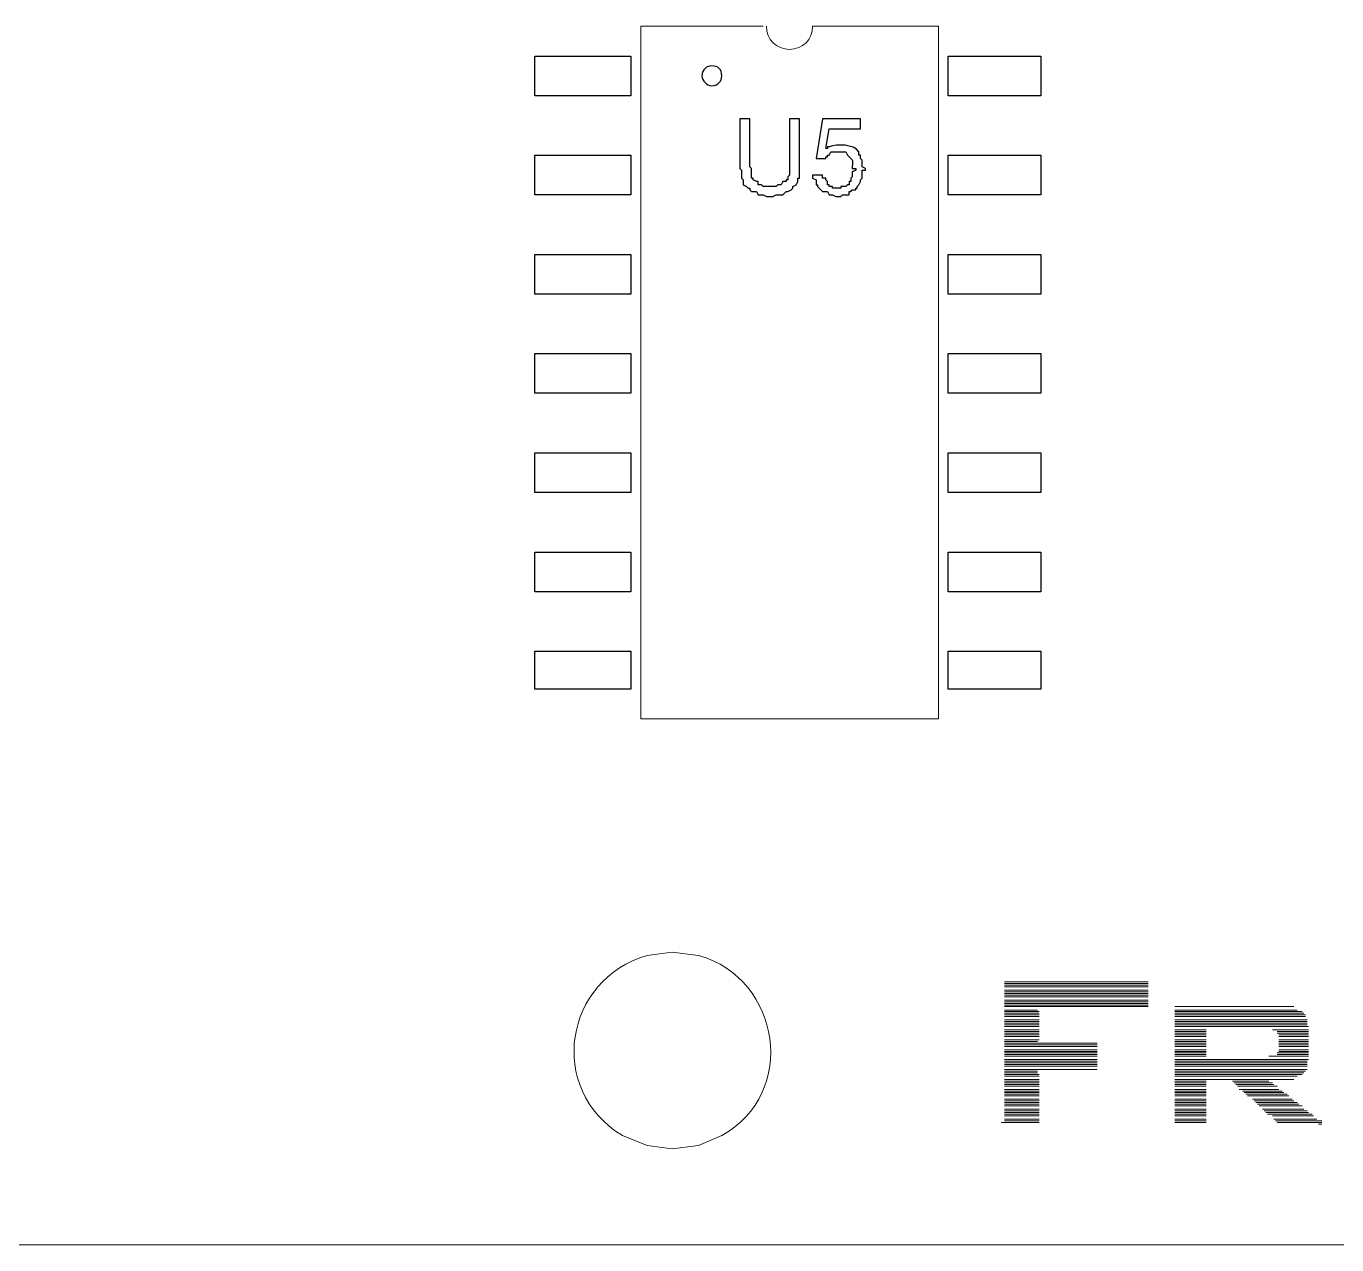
# Model space of a CAD drawing. Header units: millimetres. Extents: x -3 to 153, y 27 to 116.
# Drawn here: x 116.27 to 133.05, y 40.54 to 56.14 of the extents above; entities that cross this region are included whole.
import ezdxf

# ---------------------------------------------------------------- set-up
doc = ezdxf.new("R2010")
doc.units = ezdxf.units.MM
doc.header["$MEASUREMENT"] = 0
doc.layers.add('layer 1', color=7, linetype='Continuous')

msp = doc.modelspace()

# ---------------------------------------------------------------- linework, layer by layer
at = {"layer": 'layer 1', "color": 0, "lineweight": 20}
for points in [[(124.134, 47.268), (124.134, 47.268), (124.134, 56.136), (124.134, 56.136)], [(124.134, 56.136), (124.134, 56.136), (125.7, 56.136), (125.7, 56.136)], [(126.335, 56.136), (126.335, 56.136), (127.944, 56.136), (127.944, 56.136)], [(127.944, 47.268), (127.944, 47.268), (127.944, 56.136), (127.944, 56.136)], [(124.134, 47.268), (124.134, 47.268), (127.944, 47.268), (127.944, 47.268)]]:
    msp.add_open_spline(points, degree=3, dxfattribs=at)
msp.add_open_spline([(126.335, 56.136), (126.335, 55.967), (126.208, 55.84), (126.039, 55.84), (126.039, 55.84), (125.87, 55.84), (125.743, 55.967), (125.743, 56.136)], degree=3, knots=[0, 0, 0, 0, 0.333333, 0.333333, 0.333333, 0.333333, 1, 1, 1, 1], dxfattribs=at)
at = {"layer": 'layer 1', "color": 0}
for points, knots in [([(122.779, 55.755), (122.779, 55.755), (122.779, 55.247), (122.779, 55.247), (122.779, 55.247), (122.779, 55.247), (124.007, 55.247), (124.007, 55.247), (124.007, 55.247), (124.007, 55.247), (124.007, 55.755), (124.007, 55.755), (124.007, 55.755), (124.007, 55.755), (122.779, 55.755), (122.779, 55.755)], [0, 0, 0, 0, 0.2, 0.2, 0.2, 0.2, 0.4, 0.4, 0.4, 0.4, 0.6, 0.6, 0.6, 0.6, 1, 1, 1, 1]), ([(128.071, 55.755), (128.071, 55.755), (128.071, 55.247), (128.071, 55.247), (128.071, 55.247), (128.071, 55.247), (129.256, 55.247), (129.256, 55.247), (129.256, 55.247), (129.256, 55.247), (129.256, 55.755), (129.256, 55.755), (129.256, 55.755), (129.256, 55.755), (128.071, 55.755), (128.071, 55.755)], [0, 0, 0, 0, 0.2, 0.2, 0.2, 0.2, 0.4, 0.4, 0.4, 0.4, 0.6, 0.6, 0.6, 0.6, 1, 1, 1, 1]), ([(126.039, 54.951), (126.039, 54.951), (126.166, 54.951), (126.166, 54.951), (126.166, 54.951), (126.166, 54.951), (126.166, 54.401), (126.166, 54.401), (126.166, 54.401), (126.166, 54.344), (126.166, 54.288), (126.166, 54.231), (126.166, 54.231), (126.166, 54.231), (126.166, 54.189), (126.166, 54.189), (126.166, 54.189), (126.166, 54.189), (126.145, 54.189), (126.145, 54.189), (126.145, 54.189), (126.145, 54.189), (126.145, 54.147), (126.145, 54.147), (126.145, 54.147), (126.145, 54.147), (126.124, 54.104), (126.124, 54.104), (126.124, 54.104), (126.124, 54.104), (126.081, 54.083), (126.081, 54.083), (126.081, 54.083), (126.081, 54.083), (126.081, 54.062), (126.081, 54.062), (126.081, 54.062), (126.081, 54.062), (126.06, 54.041), (126.06, 54.041), (126.06, 54.041), (126.06, 54.041), (126.018, 54.02), (126.018, 54.02), (126.018, 54.02), (126.018, 54.02), (125.997, 54.02), (125.997, 54.02), (125.997, 54.02), (125.997, 54.02), (125.954, 53.977), (125.954, 53.977), (125.954, 53.977), (125.954, 53.977), (125.87, 53.977), (125.87, 53.977), (125.87, 53.977), (125.87, 53.977), (125.827, 53.956), (125.827, 53.956), (125.827, 53.956), (125.827, 53.956), (125.743, 53.956), (125.743, 53.956), (125.743, 53.956), (125.743, 53.956), (125.7, 53.977), (125.7, 53.977), (125.7, 53.977), (125.7, 53.977), (125.637, 53.977), (125.637, 53.977), (125.637, 53.977), (125.637, 53.977), (125.616, 54.02), (125.616, 54.02), (125.616, 54.02), (125.616, 54.02), (125.552, 54.02), (125.552, 54.02), (125.552, 54.02), (125.552, 54.02), (125.531, 54.041), (125.531, 54.041), (125.531, 54.041), (125.531, 54.041), (125.531, 54.062), (125.531, 54.062), (125.531, 54.062), (125.531, 54.062), (125.51, 54.062), (125.51, 54.062), (125.51, 54.062), (125.51, 54.062), (125.489, 54.083), (125.489, 54.083), (125.489, 54.083), (125.489, 54.083), (125.446, 54.104), (125.446, 54.104), (125.446, 54.104), (125.446, 54.104), (125.446, 54.168), (125.446, 54.168), (125.446, 54.168), (125.446, 54.168), (125.425, 54.189), (125.425, 54.189), (125.425, 54.189), (125.425, 54.189), (125.425, 54.295), (125.425, 54.295), (125.425, 54.295), (125.425, 54.295), (125.404, 54.316), (125.404, 54.316), (125.404, 54.316), (125.404, 54.316), (125.404, 54.951), (125.404, 54.951), (125.404, 54.951), (125.404, 54.951), (125.531, 54.951), (125.531, 54.951), (125.531, 54.951), (125.531, 54.951), (125.531, 54.337), (125.531, 54.337), (125.531, 54.337), (125.531, 54.337), (125.552, 54.316), (125.552, 54.316), (125.552, 54.316), (125.552, 54.316), (125.552, 54.189), (125.552, 54.189), (125.552, 54.189), (125.552, 54.189), (125.573, 54.189), (125.573, 54.189), (125.573, 54.189), (125.573, 54.189), (125.573, 54.168), (125.573, 54.168), (125.573, 54.168), (125.573, 54.168), (125.616, 54.147), (125.616, 54.147), (125.616, 54.147), (125.616, 54.147), (125.637, 54.147), (125.637, 54.147), (125.637, 54.147), (125.637, 54.147), (125.637, 54.104), (125.637, 54.104), (125.637, 54.104), (125.637, 54.104), (125.679, 54.104), (125.679, 54.104), (125.679, 54.104), (125.679, 54.104), (125.7, 54.083), (125.7, 54.083), (125.7, 54.083), (125.7, 54.083), (125.87, 54.083), (125.87, 54.083), (125.87, 54.083), (125.87, 54.083), (125.891, 54.104), (125.891, 54.104), (125.891, 54.104), (125.891, 54.104), (125.933, 54.104), (125.933, 54.104), (125.933, 54.104), (125.933, 54.104), (125.954, 54.147), (125.954, 54.147), (125.954, 54.147), (125.954, 54.147), (125.997, 54.147), (125.997, 54.147), (125.997, 54.147), (125.997, 54.147), (125.997, 54.168), (125.997, 54.168), (125.997, 54.168), (125.997, 54.168), (126.018, 54.168), (126.018, 54.168), (126.018, 54.168), (126.018, 54.168), (126.018, 54.21), (126.018, 54.21), (126.018, 54.21), (126.018, 54.21), (126.039, 54.231), (126.039, 54.231), (126.039, 54.231), (126.039, 54.231), (126.039, 54.401), (126.039, 54.401), (126.039, 54.401), (126.039, 54.401), (126.039, 54.951), (126.039, 54.951)], [0, 0, 0, 0, 0.018868, 0.018868, 0.018868, 0.018868, 0.037736, 0.037736, 0.037736, 0.037736, 0.056604, 0.056604, 0.056604, 0.056604, 0.075472, 0.075472, 0.075472, 0.075472, 0.09434, 0.09434, 0.09434, 0.09434, 0.113208, 0.113208, 0.113208, 0.113208, 0.132075, 0.132075, 0.132075, 0.132075, 0.150943, 0.150943, 0.150943, 0.150943, 0.169811, 0.169811, 0.169811, 0.169811, 0.188679, 0.188679, 0.188679, 0.188679, 0.207547, 0.207547, 0.207547, 0.207547, 0.226415, 0.226415, 0.226415, 0.226415, 0.245283, 0.245283, 0.245283, 0.245283, 0.264151, 0.264151, 0.264151, 0.264151, 0.283019, 0.283019, 0.283019, 0.283019, 0.301887, 0.301887, 0.301887, 0.301887, 0.320755, 0.320755, 0.320755, 0.320755, 0.339623, 0.339623, 0.339623, 0.339623, 0.358491, 0.358491, 0.358491, 0.358491, 0.377358, 0.377358, 0.377358, 0.377359, 0.396226, 0.396226, 0.396226, 0.396226, 0.415094, 0.415094, 0.415094, 0.415094, 0.433962, 0.433962, 0.433962, 0.433962, 0.45283, 0.45283, 0.45283, 0.45283, 0.471698, 0.471698, 0.471698, 0.471698, 0.490566, 0.490566, 0.490566, 0.490566, 0.509434, 0.509434, 0.509434, 0.509434, 0.528302, 0.528302, 0.528302, 0.528302, 0.54717, 0.54717, 0.54717, 0.54717, 0.566038, 0.566038, 0.566038, 0.566038, 0.584906, 0.584906, 0.584906, 0.584906, 0.603774, 0.603774, 0.603774, 0.603774, 0.622642, 0.622642, 0.622642, 0.622642, 0.641509, 0.641509, 0.641509, 0.641509, 0.660377, 0.660377, 0.660377, 0.660377, 0.679245, 0.679245, 0.679245, 0.679245, 0.698113, 0.698113, 0.698113, 0.698113, 0.716981, 0.716981, 0.716981, 0.716981, 0.735849, 0.735849, 0.735849, 0.735849, 0.754717, 0.754717, 0.754717, 0.754717, 0.773585, 0.773585, 0.773585, 0.773585, 0.792453, 0.792453, 0.792453, 0.792453, 0.811321, 0.811321, 0.811321, 0.811321, 0.830189, 0.830189, 0.830189, 0.830189, 0.849057, 0.849057, 0.849057, 0.849057, 0.867925, 0.867925, 0.867925, 0.867925, 0.886792, 0.886792, 0.886792, 0.886792, 0.90566, 0.90566, 0.90566, 0.90566, 0.924528, 0.924528, 0.924528, 0.924528, 0.943396, 0.943396, 0.943396, 0.943396, 0.962264, 0.962264, 0.962264, 0.962264, 1, 1, 1, 1]), ([(126.335, 54.231), (126.335, 54.231), (126.462, 54.231), (126.462, 54.231), (126.462, 54.231), (126.462, 54.231), (126.462, 54.189), (126.462, 54.189), (126.462, 54.189), (126.462, 54.189), (126.505, 54.189), (126.505, 54.189), (126.505, 54.189), (126.505, 54.189), (126.505, 54.168), (126.505, 54.168), (126.505, 54.168), (126.505, 54.168), (126.526, 54.147), (126.526, 54.147), (126.526, 54.147), (126.526, 54.147), (126.526, 54.104), (126.526, 54.104), (126.526, 54.104), (126.526, 54.104), (126.547, 54.104), (126.547, 54.104), (126.547, 54.104), (126.547, 54.104), (126.547, 54.083), (126.547, 54.083), (126.547, 54.083), (126.547, 54.083), (126.589, 54.083), (126.589, 54.083), (126.589, 54.083), (126.589, 54.083), (126.589, 54.062), (126.589, 54.062), (126.589, 54.062), (126.589, 54.062), (126.695, 54.062), (126.695, 54.062), (126.695, 54.062), (126.695, 54.062), (126.695, 54.083), (126.695, 54.083), (126.695, 54.083), (126.695, 54.083), (126.759, 54.083), (126.759, 54.083), (126.759, 54.083), (126.759, 54.083), (126.78, 54.104), (126.78, 54.104), (126.78, 54.104), (126.78, 54.104), (126.801, 54.104), (126.801, 54.104), (126.801, 54.104), (126.801, 54.104), (126.801, 54.147), (126.801, 54.147), (126.801, 54.147), (126.801, 54.147), (126.822, 54.147), (126.822, 54.147), (126.822, 54.147), (126.822, 54.147), (126.822, 54.189), (126.822, 54.189), (126.822, 54.189), (126.822, 54.189), (126.843, 54.21), (126.843, 54.21), (126.843, 54.21), (126.843, 54.21), (126.843, 54.274), (126.843, 54.274), (126.843, 54.274), (126.843, 54.274), (126.886, 54.295), (126.886, 54.295), (126.886, 54.295), (126.886, 54.295), (126.886, 54.316), (126.886, 54.316), (126.886, 54.316), (126.886, 54.316), (126.843, 54.316), (126.843, 54.316), (126.843, 54.316), (126.843, 54.316), (126.843, 54.337), (126.843, 54.337), (126.843, 54.337), (126.843, 54.456), (126.857, 54.402), (126.78, 54.485), (126.78, 54.485), (126.78, 54.485), (126.759, 54.528), (126.759, 54.528), (126.759, 54.528), (126.759, 54.528), (126.716, 54.528), (126.716, 54.528), (126.716, 54.528), (126.674, 54.528), (126.632, 54.528), (126.589, 54.528), (126.589, 54.528), (126.589, 54.528), (126.568, 54.528), (126.568, 54.528), (126.568, 54.528), (126.568, 54.528), (126.547, 54.485), (126.547, 54.485), (126.547, 54.485), (126.547, 54.485), (126.526, 54.485), (126.526, 54.485), (126.526, 54.485), (126.526, 54.485), (126.526, 54.464), (126.526, 54.464), (126.526, 54.464), (126.526, 54.464), (126.505, 54.464), (126.505, 54.464), (126.505, 54.464), (126.505, 54.464), (126.505, 54.443), (126.505, 54.443), (126.505, 54.443), (126.505, 54.443), (126.378, 54.443), (126.378, 54.443), (126.378, 54.443), (126.378, 54.443), (126.462, 54.951), (126.462, 54.951), (126.462, 54.951), (126.462, 54.951), (126.949, 54.951), (126.949, 54.951), (126.949, 54.951), (126.949, 54.951), (126.949, 54.824), (126.949, 54.824), (126.949, 54.824), (126.949, 54.824), (126.547, 54.824), (126.547, 54.824), (126.547, 54.824), (126.547, 54.824), (126.505, 54.57), (126.505, 54.57), (126.505, 54.57), (126.505, 54.57), (126.526, 54.57), (126.526, 54.57), (126.526, 54.57), (126.526, 54.57), (126.526, 54.591), (126.526, 54.591), (126.526, 54.591), (126.526, 54.591), (126.547, 54.591), (126.547, 54.591), (126.547, 54.591), (126.655, 54.631), (126.855, 54.629), (126.928, 54.528), (126.928, 54.528), (126.928, 54.528), (126.928, 54.485), (126.928, 54.485), (126.928, 54.485), (126.928, 54.485), (126.949, 54.485), (126.949, 54.485), (126.949, 54.485), (126.949, 54.485), (126.949, 54.443), (126.949, 54.443), (126.949, 54.443), (126.949, 54.443), (126.97, 54.422), (126.97, 54.422), (126.97, 54.422), (126.97, 54.422), (126.97, 54.337), (126.97, 54.337), (126.97, 54.337), (126.97, 54.337), (127.013, 54.316), (127.013, 54.316), (127.013, 54.316), (127.013, 54.316), (127.013, 54.295), (127.013, 54.295), (127.013, 54.295), (127.013, 54.295), (126.97, 54.295), (126.97, 54.295), (126.97, 54.295), (126.97, 54.295), (126.97, 54.189), (126.97, 54.189), (126.97, 54.189), (126.97, 54.189), (126.949, 54.168), (126.949, 54.168), (126.949, 54.168), (126.949, 54.168), (126.949, 54.147), (126.949, 54.147), (126.949, 54.147), (126.949, 54.147), (126.928, 54.104), (126.928, 54.104), (126.928, 54.104), (126.928, 54.104), (126.907, 54.083), (126.907, 54.083), (126.907, 54.083), (126.907, 54.083), (126.907, 54.062), (126.907, 54.062), (126.907, 54.062), (126.907, 54.062), (126.886, 54.062), (126.886, 54.062), (126.886, 54.062), (126.886, 54.062), (126.886, 54.041), (126.886, 54.041), (126.886, 54.041), (126.886, 54.041), (126.843, 54.041), (126.843, 54.041), (126.843, 54.041), (126.843, 54.041), (126.822, 54.02), (126.822, 54.02), (126.822, 54.02), (126.822, 54.02), (126.801, 54.02), (126.801, 54.02), (126.801, 54.02), (126.801, 54.02), (126.801, 53.977), (126.801, 53.977), (126.801, 53.977), (126.801, 53.977), (126.716, 53.977), (126.716, 53.977), (126.716, 53.977), (126.716, 53.977), (126.695, 53.956), (126.695, 53.956), (126.695, 53.956), (126.695, 53.956), (126.632, 53.956), (126.632, 53.956), (126.632, 53.956), (126.632, 53.956), (126.589, 53.977), (126.589, 53.977), (126.589, 53.977), (126.589, 53.977), (126.547, 53.977), (126.547, 53.977), (126.547, 53.977), (126.547, 53.977), (126.526, 54.02), (126.526, 54.02), (126.526, 54.02), (126.526, 54.02), (126.462, 54.02), (126.462, 54.02), (126.462, 54.02), (126.462, 54.02), (126.399, 54.083), (126.399, 54.083), (126.399, 54.083), (126.399, 54.083), (126.399, 54.104), (126.399, 54.104), (126.399, 54.104), (126.399, 54.104), (126.378, 54.104), (126.378, 54.104), (126.378, 54.104), (126.378, 54.104), (126.378, 54.168), (126.378, 54.168), (126.378, 54.168), (126.378, 54.168), (126.335, 54.189), (126.335, 54.189), (126.335, 54.189), (126.335, 54.189), (126.335, 54.231), (126.335, 54.231)], [0, 0, 0, 0, 0.012821, 0.012821, 0.012821, 0.012821, 0.025641, 0.025641, 0.025641, 0.025641, 0.038462, 0.038462, 0.038462, 0.038462, 0.051282, 0.051282, 0.051282, 0.051282, 0.064103, 0.064103, 0.064103, 0.064103, 0.076923, 0.076923, 0.076923, 0.076923, 0.089744, 0.089744, 0.089744, 0.089744, 0.102564, 0.102564, 0.102564, 0.102564, 0.115385, 0.115385, 0.115385, 0.115385, 0.128205, 0.128205, 0.128205, 0.128205, 0.141026, 0.141026, 0.141026, 0.141026, 0.153846, 0.153846, 0.153846, 0.153846, 0.166667, 0.166667, 0.166667, 0.166667, 0.179487, 0.179487, 0.179487, 0.179487, 0.192308, 0.192308, 0.192308, 0.192308, 0.205128, 0.205128, 0.205128, 0.205128, 0.217949, 0.217949, 0.217949, 0.217949, 0.230769, 0.230769, 0.230769, 0.230769, 0.24359, 0.24359, 0.24359, 0.24359, 0.25641, 0.25641, 0.25641, 0.25641, 0.269231, 0.269231, 0.269231, 0.269231, 0.282051, 0.282051, 0.282051, 0.282051, 0.294872, 0.294872, 0.294872, 0.294872, 0.307692, 0.307692, 0.307692, 0.307692, 0.320513, 0.320513, 0.320513, 0.320513, 0.333333, 0.333333, 0.333333, 0.333333, 0.346154, 0.346154, 0.346154, 0.346154, 0.358974, 0.358974, 0.358974, 0.358974, 0.371795, 0.371795, 0.371795, 0.371795, 0.384615, 0.384615, 0.384615, 0.384615, 0.397436, 0.397436, 0.397436, 0.397436, 0.410256, 0.410256, 0.410256, 0.410256, 0.423077, 0.423077, 0.423077, 0.423077, 0.435897, 0.435897, 0.435897, 0.435897, 0.448718, 0.448718, 0.448718, 0.448718, 0.461538, 0.461538, 0.461538, 0.461538, 0.474359, 0.474359, 0.474359, 0.474359, 0.487179, 0.487179, 0.487179, 0.487179, 0.5, 0.5, 0.5, 0.5, 0.512821, 0.512821, 0.512821, 0.512821, 0.525641, 0.525641, 0.525641, 0.525641, 0.538462, 0.538462, 0.538462, 0.538462, 0.551282, 0.551282, 0.551282, 0.551282, 0.564103, 0.564103, 0.564103, 0.564103, 0.576923, 0.576923, 0.576923, 0.576923, 0.589744, 0.589744, 0.589744, 0.589744, 0.602564, 0.602564, 0.602564, 0.602564, 0.615385, 0.615385, 0.615385, 0.615385, 0.628205, 0.628205, 0.628205, 0.628205, 0.641026, 0.641026, 0.641026, 0.641026, 0.653846, 0.653846, 0.653846, 0.653846, 0.666667, 0.666667, 0.666667, 0.666667, 0.679487, 0.679487, 0.679487, 0.679487, 0.692308, 0.692308, 0.692308, 0.692308, 0.705128, 0.705128, 0.705128, 0.705128, 0.717949, 0.717949, 0.717949, 0.717949, 0.730769, 0.730769, 0.730769, 0.730769, 0.74359, 0.74359, 0.74359, 0.74359, 0.75641, 0.75641, 0.75641, 0.75641, 0.769231, 0.769231, 0.769231, 0.769231, 0.782051, 0.782051, 0.782051, 0.782051, 0.794872, 0.794872, 0.794872, 0.794872, 0.807692, 0.807692, 0.807692, 0.807692, 0.820513, 0.820513, 0.820513, 0.820513, 0.833333, 0.833333, 0.833333, 0.833333, 0.846154, 0.846154, 0.846154, 0.846154, 0.858974, 0.858974, 0.858974, 0.858974, 0.871795, 0.871795, 0.871795, 0.871795, 0.884615, 0.884615, 0.884615, 0.884615, 0.897436, 0.897436, 0.897436, 0.897436, 0.910256, 0.910256, 0.910256, 0.910256, 0.923077, 0.923077, 0.923077, 0.923077, 0.935897, 0.935897, 0.935897, 0.935897, 0.948718, 0.948718, 0.948718, 0.948718, 0.961538, 0.961538, 0.961538, 0.961538, 0.974359, 0.974359, 0.974359, 0.974359, 1, 1, 1, 1]), ([(122.779, 54.485), (122.779, 54.485), (122.779, 53.977), (122.779, 53.977), (122.779, 53.977), (122.779, 53.977), (124.007, 53.977), (124.007, 53.977), (124.007, 53.977), (124.007, 53.977), (124.007, 54.485), (124.007, 54.485), (124.007, 54.485), (124.007, 54.485), (122.779, 54.485), (122.779, 54.485)], [0, 0, 0, 0, 0.2, 0.2, 0.2, 0.2, 0.4, 0.4, 0.4, 0.4, 0.6, 0.6, 0.6, 0.6, 1, 1, 1, 1]), ([(128.071, 54.485), (128.071, 54.485), (128.071, 53.977), (128.071, 53.977), (128.071, 53.977), (128.071, 53.977), (129.256, 53.977), (129.256, 53.977), (129.256, 53.977), (129.256, 53.977), (129.256, 54.485), (129.256, 54.485), (129.256, 54.485), (129.256, 54.485), (128.071, 54.485), (128.071, 54.485)], [0, 0, 0, 0, 0.2, 0.2, 0.2, 0.2, 0.4, 0.4, 0.4, 0.4, 0.6, 0.6, 0.6, 0.6, 1, 1, 1, 1]), ([(122.779, 53.215), (122.779, 53.215), (122.779, 52.707), (122.779, 52.707), (122.779, 52.707), (122.779, 52.707), (124.007, 52.707), (124.007, 52.707), (124.007, 52.707), (124.007, 52.707), (124.007, 53.215), (124.007, 53.215), (124.007, 53.215), (124.007, 53.215), (122.779, 53.215), (122.779, 53.215)], [0, 0, 0, 0, 0.2, 0.2, 0.2, 0.2, 0.4, 0.4, 0.4, 0.4, 0.6, 0.6, 0.6, 0.6, 1, 1, 1, 1]), ([(128.071, 53.215), (128.071, 53.215), (128.071, 52.707), (128.071, 52.707), (128.071, 52.707), (128.071, 52.707), (129.256, 52.707), (129.256, 52.707), (129.256, 52.707), (129.256, 52.707), (129.256, 53.215), (129.256, 53.215), (129.256, 53.215), (129.256, 53.215), (128.071, 53.215), (128.071, 53.215)], [0, 0, 0, 0, 0.2, 0.2, 0.2, 0.2, 0.4, 0.4, 0.4, 0.4, 0.6, 0.6, 0.6, 0.6, 1, 1, 1, 1]), ([(122.779, 51.945), (122.779, 51.945), (122.779, 51.437), (122.779, 51.437), (122.779, 51.437), (122.779, 51.437), (124.007, 51.437), (124.007, 51.437), (124.007, 51.437), (124.007, 51.437), (124.007, 51.945), (124.007, 51.945), (124.007, 51.945), (124.007, 51.945), (122.779, 51.945), (122.779, 51.945)], [0, 0, 0, 0, 0.2, 0.2, 0.2, 0.2, 0.4, 0.4, 0.4, 0.4, 0.6, 0.6, 0.6, 0.6, 1, 1, 1, 1]), ([(128.071, 51.945), (128.071, 51.945), (128.071, 51.437), (128.071, 51.437), (128.071, 51.437), (128.071, 51.437), (129.256, 51.437), (129.256, 51.437), (129.256, 51.437), (129.256, 51.437), (129.256, 51.945), (129.256, 51.945), (129.256, 51.945), (129.256, 51.945), (128.071, 51.945), (128.071, 51.945)], [0, 0, 0, 0, 0.2, 0.2, 0.2, 0.2, 0.4, 0.4, 0.4, 0.4, 0.6, 0.6, 0.6, 0.6, 1, 1, 1, 1]), ([(122.779, 50.675), (122.779, 50.675), (122.779, 50.167), (122.779, 50.167), (122.779, 50.167), (122.779, 50.167), (124.007, 50.167), (124.007, 50.167), (124.007, 50.167), (124.007, 50.167), (124.007, 50.675), (124.007, 50.675), (124.007, 50.675), (124.007, 50.675), (122.779, 50.675), (122.779, 50.675)], [0, 0, 0, 0, 0.2, 0.2, 0.2, 0.2, 0.4, 0.4, 0.4, 0.4, 0.6, 0.6, 0.6, 0.6, 1, 1, 1, 1]), ([(128.071, 50.675), (128.071, 50.675), (128.071, 50.167), (128.071, 50.167), (128.071, 50.167), (128.071, 50.167), (129.256, 50.167), (129.256, 50.167), (129.256, 50.167), (129.256, 50.167), (129.256, 50.675), (129.256, 50.675), (129.256, 50.675), (129.256, 50.675), (128.071, 50.675), (128.071, 50.675)], [0, 0, 0, 0, 0.2, 0.2, 0.2, 0.2, 0.4, 0.4, 0.4, 0.4, 0.6, 0.6, 0.6, 0.6, 1, 1, 1, 1]), ([(122.779, 49.405), (122.779, 49.405), (122.779, 48.897), (122.779, 48.897), (122.779, 48.897), (122.779, 48.897), (124.007, 48.897), (124.007, 48.897), (124.007, 48.897), (124.007, 48.897), (124.007, 49.405), (124.007, 49.405), (124.007, 49.405), (124.007, 49.405), (122.779, 49.405), (122.779, 49.405)], [0, 0, 0, 0, 0.2, 0.2, 0.2, 0.2, 0.4, 0.4, 0.4, 0.4, 0.6, 0.6, 0.6, 0.6, 1, 1, 1, 1]), ([(128.071, 49.405), (128.071, 49.405), (128.071, 48.897), (128.071, 48.897), (128.071, 48.897), (128.071, 48.897), (129.256, 48.897), (129.256, 48.897), (129.256, 48.897), (129.256, 48.897), (129.256, 49.405), (129.256, 49.405), (129.256, 49.405), (129.256, 49.405), (128.071, 49.405), (128.071, 49.405)], [0, 0, 0, 0, 0.2, 0.2, 0.2, 0.2, 0.4, 0.4, 0.4, 0.4, 0.6, 0.6, 0.6, 0.6, 1, 1, 1, 1]), ([(122.779, 48.135), (122.779, 48.135), (122.779, 47.649), (122.779, 47.649), (122.779, 47.649), (122.779, 47.649), (124.007, 47.649), (124.007, 47.649), (124.007, 47.649), (124.007, 47.649), (124.007, 48.135), (124.007, 48.135), (124.007, 48.135), (124.007, 48.135), (122.779, 48.135), (122.779, 48.135)], [0, 0, 0, 0, 0.2, 0.2, 0.2, 0.2, 0.4, 0.4, 0.4, 0.4, 0.6, 0.6, 0.6, 0.6, 1, 1, 1, 1]), ([(128.071, 48.135), (128.071, 48.135), (128.071, 47.649), (128.071, 47.649), (128.071, 47.649), (128.071, 47.649), (129.256, 47.649), (129.256, 47.649), (129.256, 47.649), (129.256, 47.649), (129.256, 48.135), (129.256, 48.135), (129.256, 48.135), (129.256, 48.135), (128.071, 48.135), (128.071, 48.135)], [0, 0, 0, 0, 0.2, 0.2, 0.2, 0.2, 0.4, 0.4, 0.4, 0.4, 0.6, 0.6, 0.6, 0.6, 1, 1, 1, 1])]:
    msp.add_open_spline(points, degree=3, knots=knots, dxfattribs=at)
at = {"layer": 'layer 1', "color": 0, "lineweight": 25}
msp.add_open_spline([(124.917, 55.501), (124.917, 55.586), (124.981, 55.628), (125.044, 55.628), (125.044, 55.628), (125.129, 55.628), (125.171, 55.586), (125.171, 55.501), (125.171, 55.501), (125.171, 55.438), (125.129, 55.374), (125.044, 55.374), (125.044, 55.374), (124.981, 55.374), (124.917, 55.438), (124.917, 55.501)], degree=3, knots=[0, 0, 0, 0, 0.2, 0.2, 0.2, 0.2, 0.4, 0.4, 0.4, 0.4, 0.6, 0.6, 0.6, 0.6, 1, 1, 1, 1], dxfattribs=at)
at = {"layer": 'layer 1', "color": 0, "lineweight": 9}
msp.add_open_spline([(124.536, 41.764), (124.536, 41.764), (124.874, 41.807), (124.874, 41.807), (124.874, 41.807), (124.874, 41.807), (125.171, 41.934), (125.171, 41.934), (125.171, 41.934), (126.148, 42.478), (125.932, 43.939), (124.874, 44.241), (124.874, 44.241), (124.874, 44.241), (124.536, 44.283), (124.536, 44.283), (124.536, 44.283), (124.536, 44.283), (124.218, 44.241), (124.218, 44.241), (124.218, 44.241), (123.16, 43.941), (122.918, 42.531), (123.901, 41.934), (123.901, 41.934), (123.901, 41.934), (124.218, 41.807), (124.218, 41.807), (124.218, 41.807), (124.218, 41.807), (124.536, 41.764), (124.536, 41.764)], degree=3, knots=[0, 0, 0, 0, 0.111111, 0.111111, 0.111111, 0.111111, 0.222222, 0.222222, 0.222222, 0.222222, 0.333333, 0.333333, 0.333333, 0.333333, 0.444444, 0.444444, 0.444444, 0.444444, 0.555556, 0.555556, 0.555556, 0.555556, 0.666667, 0.666667, 0.666667, 0.666667, 0.777778, 0.777778, 0.777778, 0.777778, 1, 1, 1, 1], dxfattribs=at)
msp.add_open_spline([(124.536, 41.764), (124.536, 41.764), (124.874, 41.807), (124.874, 41.807), (124.874, 41.807), (124.874, 41.807), (125.171, 41.934), (125.171, 41.934), (125.171, 41.934), (126.148, 42.478), (125.932, 43.939), (124.874, 44.241), (124.874, 44.241), (124.874, 44.241), (124.536, 44.283), (124.536, 44.283), (124.536, 44.283), (124.536, 44.283), (124.218, 44.241), (124.218, 44.241), (124.218, 44.241), (123.16, 43.941), (122.918, 42.531), (123.901, 41.934), (123.901, 41.934), (123.901, 41.934), (124.218, 41.807), (124.218, 41.807), (124.218, 41.807), (124.218, 41.807), (124.536, 41.764), (124.536, 41.764)], degree=3, knots=[0, 0, 0, 0, 0.111111, 0.111111, 0.111111, 0.111111, 0.222222, 0.222222, 0.222222, 0.222222, 0.333333, 0.333333, 0.333333, 0.333333, 0.444444, 0.444444, 0.444444, 0.444444, 0.555556, 0.555556, 0.555556, 0.555556, 0.666667, 0.666667, 0.666667, 0.666667, 0.777778, 0.777778, 0.777778, 0.777778, 1, 1, 1, 1], dxfattribs=at)
msp.add_open_spline([(124.536, 41.764), (124.536, 41.764), (124.874, 41.807), (124.874, 41.807), (124.874, 41.807), (124.874, 41.807), (125.171, 41.934), (125.171, 41.934), (125.171, 41.934), (126.148, 42.478), (125.932, 43.939), (124.874, 44.241), (124.874, 44.241), (124.874, 44.241), (124.536, 44.283), (124.536, 44.283), (124.536, 44.283), (124.536, 44.283), (124.218, 44.241), (124.218, 44.241), (124.218, 44.241), (123.16, 43.941), (122.918, 42.531), (123.901, 41.934), (123.901, 41.934), (123.901, 41.934), (124.218, 41.807), (124.218, 41.807), (124.218, 41.807), (124.218, 41.807), (124.536, 41.764), (124.536, 41.764)], degree=3, knots=[0, 0, 0, 0, 0.111111, 0.111111, 0.111111, 0.111111, 0.222222, 0.222222, 0.222222, 0.222222, 0.333333, 0.333333, 0.333333, 0.333333, 0.444444, 0.444444, 0.444444, 0.444444, 0.555556, 0.555556, 0.555556, 0.555556, 0.666667, 0.666667, 0.666667, 0.666667, 0.777778, 0.777778, 0.777778, 0.777778, 1, 1, 1, 1], dxfattribs=at)
msp.add_open_spline([(124.536, 41.764), (124.536, 41.764), (124.874, 41.807), (124.874, 41.807), (124.874, 41.807), (124.874, 41.807), (125.171, 41.934), (125.171, 41.934), (125.171, 41.934), (126.148, 42.478), (125.932, 43.939), (124.874, 44.241), (124.874, 44.241), (124.874, 44.241), (124.536, 44.283), (124.536, 44.283), (124.536, 44.283), (124.536, 44.283), (124.218, 44.241), (124.218, 44.241), (124.218, 44.241), (123.16, 43.941), (122.918, 42.531), (123.901, 41.934), (123.901, 41.934), (123.901, 41.934), (124.218, 41.807), (124.218, 41.807), (124.218, 41.807), (124.218, 41.807), (124.536, 41.764), (124.536, 41.764)], degree=3, knots=[0, 0, 0, 0, 0.111111, 0.111111, 0.111111, 0.111111, 0.222222, 0.222222, 0.222222, 0.222222, 0.333333, 0.333333, 0.333333, 0.333333, 0.444444, 0.444444, 0.444444, 0.444444, 0.555556, 0.555556, 0.555556, 0.555556, 0.666667, 0.666667, 0.666667, 0.666667, 0.777778, 0.777778, 0.777778, 0.777778, 1, 1, 1, 1], dxfattribs=at)
msp.add_open_spline([(124.536, 41.764), (124.536, 41.764), (124.874, 41.807), (124.874, 41.807), (124.874, 41.807), (124.874, 41.807), (125.171, 41.934), (125.171, 41.934), (125.171, 41.934), (126.148, 42.478), (125.932, 43.939), (124.874, 44.241), (124.874, 44.241), (124.874, 44.241), (124.536, 44.283), (124.536, 44.283), (124.536, 44.283), (124.536, 44.283), (124.218, 44.241), (124.218, 44.241), (124.218, 44.241), (123.16, 43.941), (122.918, 42.531), (123.901, 41.934), (123.901, 41.934), (123.901, 41.934), (124.218, 41.807), (124.218, 41.807), (124.218, 41.807), (124.218, 41.807), (124.536, 41.764), (124.536, 41.764)], degree=3, knots=[0, 0, 0, 0, 0.111111, 0.111111, 0.111111, 0.111111, 0.222222, 0.222222, 0.222222, 0.222222, 0.333333, 0.333333, 0.333333, 0.333333, 0.444444, 0.444444, 0.444444, 0.444444, 0.555556, 0.555556, 0.555556, 0.555556, 0.666667, 0.666667, 0.666667, 0.666667, 0.777778, 0.777778, 0.777778, 0.777778, 1, 1, 1, 1], dxfattribs=at)
msp.add_open_spline([(124.536, 41.764), (124.536, 41.764), (124.874, 41.807), (124.874, 41.807), (124.874, 41.807), (124.874, 41.807), (125.171, 41.934), (125.171, 41.934), (125.171, 41.934), (126.148, 42.478), (125.932, 43.939), (124.874, 44.241), (124.874, 44.241), (124.874, 44.241), (124.536, 44.283), (124.536, 44.283), (124.536, 44.283), (124.536, 44.283), (124.218, 44.241), (124.218, 44.241), (124.218, 44.241), (123.16, 43.941), (122.918, 42.531), (123.901, 41.934), (123.901, 41.934), (123.901, 41.934), (124.218, 41.807), (124.218, 41.807), (124.218, 41.807), (124.218, 41.807), (124.536, 41.764), (124.536, 41.764)], degree=3, knots=[0, 0, 0, 0, 0.111111, 0.111111, 0.111111, 0.111111, 0.222222, 0.222222, 0.222222, 0.222222, 0.333333, 0.333333, 0.333333, 0.333333, 0.444444, 0.444444, 0.444444, 0.444444, 0.555556, 0.555556, 0.555556, 0.555556, 0.666667, 0.666667, 0.666667, 0.666667, 0.777778, 0.777778, 0.777778, 0.777778, 1, 1, 1, 1], dxfattribs=at)
msp.add_open_spline([(124.536, 41.764), (124.536, 41.764), (124.874, 41.807), (124.874, 41.807), (124.874, 41.807), (124.874, 41.807), (125.171, 41.934), (125.171, 41.934), (125.171, 41.934), (126.148, 42.478), (125.932, 43.939), (124.874, 44.241), (124.874, 44.241), (124.874, 44.241), (124.536, 44.283), (124.536, 44.283), (124.536, 44.283), (124.536, 44.283), (124.218, 44.241), (124.218, 44.241), (124.218, 44.241), (123.16, 43.941), (122.918, 42.531), (123.901, 41.934), (123.901, 41.934), (123.901, 41.934), (124.218, 41.807), (124.218, 41.807), (124.218, 41.807), (124.218, 41.807), (124.536, 41.764), (124.536, 41.764)], degree=3, knots=[0, 0, 0, 0, 0.111111, 0.111111, 0.111111, 0.111111, 0.222222, 0.222222, 0.222222, 0.222222, 0.333333, 0.333333, 0.333333, 0.333333, 0.444444, 0.444444, 0.444444, 0.444444, 0.555556, 0.555556, 0.555556, 0.555556, 0.666667, 0.666667, 0.666667, 0.666667, 0.777778, 0.777778, 0.777778, 0.777778, 1, 1, 1, 1], dxfattribs=at)
msp.add_open_spline([(124.536, 41.764), (124.536, 41.764), (124.874, 41.807), (124.874, 41.807), (124.874, 41.807), (124.874, 41.807), (125.171, 41.934), (125.171, 41.934), (125.171, 41.934), (126.148, 42.478), (125.932, 43.939), (124.874, 44.241), (124.874, 44.241), (124.874, 44.241), (124.536, 44.283), (124.536, 44.283), (124.536, 44.283), (124.536, 44.283), (124.218, 44.241), (124.218, 44.241), (124.218, 44.241), (123.16, 43.941), (122.918, 42.531), (123.901, 41.934), (123.901, 41.934), (123.901, 41.934), (124.218, 41.807), (124.218, 41.807), (124.218, 41.807), (124.218, 41.807), (124.536, 41.764), (124.536, 41.764)], degree=3, knots=[0, 0, 0, 0, 0.111111, 0.111111, 0.111111, 0.111111, 0.222222, 0.222222, 0.222222, 0.222222, 0.333333, 0.333333, 0.333333, 0.333333, 0.444444, 0.444444, 0.444444, 0.444444, 0.555556, 0.555556, 0.555556, 0.555556, 0.666667, 0.666667, 0.666667, 0.666667, 0.777778, 0.777778, 0.777778, 0.777778, 1, 1, 1, 1], dxfattribs=at)
msp.add_open_spline([(124.536, 41.764), (124.536, 41.764), (124.874, 41.807), (124.874, 41.807), (124.874, 41.807), (124.874, 41.807), (125.171, 41.934), (125.171, 41.934), (125.171, 41.934), (126.148, 42.478), (125.932, 43.939), (124.874, 44.241), (124.874, 44.241), (124.874, 44.241), (124.536, 44.283), (124.536, 44.283), (124.536, 44.283), (124.536, 44.283), (124.218, 44.241), (124.218, 44.241), (124.218, 44.241), (123.16, 43.941), (122.918, 42.531), (123.901, 41.934), (123.901, 41.934), (123.901, 41.934), (124.218, 41.807), (124.218, 41.807), (124.218, 41.807), (124.218, 41.807), (124.536, 41.764), (124.536, 41.764)], degree=3, knots=[0, 0, 0, 0, 0.111111, 0.111111, 0.111111, 0.111111, 0.222222, 0.222222, 0.222222, 0.222222, 0.333333, 0.333333, 0.333333, 0.333333, 0.444444, 0.444444, 0.444444, 0.444444, 0.555556, 0.555556, 0.555556, 0.555556, 0.666667, 0.666667, 0.666667, 0.666667, 0.777778, 0.777778, 0.777778, 0.777778, 1, 1, 1, 1], dxfattribs=at)
msp.add_open_spline([(124.536, 41.764), (124.536, 41.764), (124.874, 41.807), (124.874, 41.807), (124.874, 41.807), (124.874, 41.807), (125.171, 41.934), (125.171, 41.934), (125.171, 41.934), (126.148, 42.478), (125.932, 43.939), (124.874, 44.241), (124.874, 44.241), (124.874, 44.241), (124.536, 44.283), (124.536, 44.283), (124.536, 44.283), (124.536, 44.283), (124.218, 44.241), (124.218, 44.241), (124.218, 44.241), (123.16, 43.941), (122.918, 42.531), (123.901, 41.934), (123.901, 41.934), (123.901, 41.934), (124.218, 41.807), (124.218, 41.807), (124.218, 41.807), (124.218, 41.807), (124.536, 41.764), (124.536, 41.764)], degree=3, knots=[0, 0, 0, 0, 0.111111, 0.111111, 0.111111, 0.111111, 0.222222, 0.222222, 0.222222, 0.222222, 0.333333, 0.333333, 0.333333, 0.333333, 0.444444, 0.444444, 0.444444, 0.444444, 0.555556, 0.555556, 0.555556, 0.555556, 0.666667, 0.666667, 0.666667, 0.666667, 0.777778, 0.777778, 0.777778, 0.777778, 1, 1, 1, 1], dxfattribs=at)
msp.add_open_spline([(124.536, 41.764), (124.536, 41.764), (124.874, 41.807), (124.874, 41.807), (124.874, 41.807), (124.874, 41.807), (125.171, 41.934), (125.171, 41.934), (125.171, 41.934), (126.148, 42.478), (125.932, 43.939), (124.874, 44.241), (124.874, 44.241), (124.874, 44.241), (124.536, 44.283), (124.536, 44.283), (124.536, 44.283), (124.536, 44.283), (124.218, 44.241), (124.218, 44.241), (124.218, 44.241), (123.16, 43.941), (122.918, 42.531), (123.901, 41.934), (123.901, 41.934), (123.901, 41.934), (124.218, 41.807), (124.218, 41.807), (124.218, 41.807), (124.218, 41.807), (124.536, 41.764), (124.536, 41.764)], degree=3, knots=[0, 0, 0, 0, 0.111111, 0.111111, 0.111111, 0.111111, 0.222222, 0.222222, 0.222222, 0.222222, 0.333333, 0.333333, 0.333333, 0.333333, 0.444444, 0.444444, 0.444444, 0.444444, 0.555556, 0.555556, 0.555556, 0.555556, 0.666667, 0.666667, 0.666667, 0.666667, 0.777778, 0.777778, 0.777778, 0.777778, 1, 1, 1, 1], dxfattribs=at)
msp.add_open_spline([(124.536, 41.764), (124.536, 41.764), (124.874, 41.807), (124.874, 41.807), (124.874, 41.807), (124.874, 41.807), (125.171, 41.934), (125.171, 41.934), (125.171, 41.934), (126.148, 42.478), (125.932, 43.939), (124.874, 44.241), (124.874, 44.241), (124.874, 44.241), (124.536, 44.283), (124.536, 44.283), (124.536, 44.283), (124.536, 44.283), (124.218, 44.241), (124.218, 44.241), (124.218, 44.241), (123.16, 43.941), (122.918, 42.531), (123.901, 41.934), (123.901, 41.934), (123.901, 41.934), (124.218, 41.807), (124.218, 41.807), (124.218, 41.807), (124.218, 41.807), (124.536, 41.764), (124.536, 41.764)], degree=3, knots=[0, 0, 0, 0, 0.111111, 0.111111, 0.111111, 0.111111, 0.222222, 0.222222, 0.222222, 0.222222, 0.333333, 0.333333, 0.333333, 0.333333, 0.444444, 0.444444, 0.444444, 0.444444, 0.555556, 0.555556, 0.555556, 0.555556, 0.666667, 0.666667, 0.666667, 0.666667, 0.777778, 0.777778, 0.777778, 0.777778, 1, 1, 1, 1], dxfattribs=at)
msp.add_open_spline([(124.536, 41.764), (124.536, 41.764), (124.874, 41.807), (124.874, 41.807), (124.874, 41.807), (124.874, 41.807), (125.171, 41.934), (125.171, 41.934), (125.171, 41.934), (126.148, 42.478), (125.932, 43.939), (124.874, 44.241), (124.874, 44.241), (124.874, 44.241), (124.536, 44.283), (124.536, 44.283), (124.536, 44.283), (124.536, 44.283), (124.218, 44.241), (124.218, 44.241), (124.218, 44.241), (123.16, 43.941), (122.918, 42.531), (123.901, 41.934), (123.901, 41.934), (123.901, 41.934), (124.218, 41.807), (124.218, 41.807), (124.218, 41.807), (124.218, 41.807), (124.536, 41.764), (124.536, 41.764)], degree=3, knots=[0, 0, 0, 0, 0.111111, 0.111111, 0.111111, 0.111111, 0.222222, 0.222222, 0.222222, 0.222222, 0.333333, 0.333333, 0.333333, 0.333333, 0.444444, 0.444444, 0.444444, 0.444444, 0.555556, 0.555556, 0.555556, 0.555556, 0.666667, 0.666667, 0.666667, 0.666667, 0.777778, 0.777778, 0.777778, 0.777778, 1, 1, 1, 1], dxfattribs=at)
for points in [[(128.791, 43.902), (128.791, 43.902), (130.632, 43.902), (130.632, 43.902)], [(128.791, 43.881), (128.791, 43.881), (130.632, 43.881), (130.632, 43.881)], [(128.791, 43.86), (128.791, 43.86), (130.632, 43.86), (130.632, 43.86)], [(128.791, 43.839), (128.791, 43.839), (130.632, 43.839), (130.632, 43.839)], [(128.791, 43.796), (128.791, 43.796), (130.632, 43.796), (130.632, 43.796)], [(128.791, 43.775), (128.791, 43.775), (130.632, 43.775), (130.632, 43.775)], [(128.791, 43.754), (128.791, 43.754), (130.632, 43.754), (130.632, 43.754)], [(128.791, 43.733), (128.791, 43.733), (130.632, 43.733), (130.632, 43.733)], [(128.791, 43.712), (128.791, 43.712), (130.632, 43.712), (130.632, 43.712)], [(128.791, 43.669), (128.791, 43.669), (130.632, 43.669), (130.632, 43.669)], [(128.791, 43.648), (128.791, 43.648), (130.632, 43.648), (130.632, 43.648)], [(128.791, 43.627), (128.791, 43.627), (130.632, 43.627), (130.632, 43.627)], [(128.791, 43.606), (128.791, 43.606), (130.632, 43.606), (130.632, 43.606)], [(128.791, 43.585), (128.791, 43.585), (130.632, 43.585), (130.632, 43.585)], [(128.791, 43.542), (128.791, 43.542), (129.214, 43.542), (129.214, 43.542)], [(128.791, 43.521), (128.791, 43.521), (129.235, 43.521), (129.235, 43.521)], [(128.791, 43.5), (128.791, 43.5), (129.235, 43.5), (129.235, 43.5)], [(128.791, 43.479), (128.791, 43.479), (129.235, 43.479), (129.235, 43.479)], [(128.791, 43.458), (128.791, 43.458), (129.235, 43.458), (129.235, 43.458)], [(130.971, 43.585), (130.971, 43.585), (132.495, 43.585), (132.495, 43.585)], [(130.971, 43.542), (130.971, 43.542), (132.537, 43.542), (132.537, 43.542)], [(130.971, 43.521), (130.971, 43.521), (132.601, 43.521), (132.601, 43.521)], [(130.971, 43.5), (130.971, 43.5), (132.622, 43.5), (132.622, 43.5)], [(130.971, 43.479), (130.971, 43.479), (132.643, 43.479), (132.643, 43.479)], [(130.971, 43.458), (130.971, 43.458), (132.643, 43.458), (132.643, 43.458)], [(128.791, 43.415), (128.791, 43.415), (129.235, 43.415), (129.235, 43.415)], [(128.791, 43.394), (128.791, 43.394), (129.235, 43.394), (129.235, 43.394)], [(128.791, 43.373), (128.791, 43.373), (129.235, 43.373), (129.235, 43.373)], [(128.791, 43.352), (128.791, 43.352), (129.235, 43.352), (129.235, 43.352)], [(128.791, 43.331), (128.791, 43.331), (129.235, 43.331), (129.235, 43.331)], [(128.791, 43.288), (128.791, 43.288), (129.235, 43.288), (129.235, 43.288)], [(130.971, 43.415), (130.971, 43.415), (132.664, 43.415), (132.664, 43.415)], [(130.971, 43.394), (130.971, 43.394), (132.664, 43.394), (132.664, 43.394)], [(130.971, 43.373), (130.971, 43.373), (132.664, 43.373), (132.664, 43.373)], [(130.971, 43.352), (130.971, 43.352), (132.664, 43.352), (132.664, 43.352)], [(130.971, 43.331), (130.971, 43.331), (132.685, 43.331), (132.685, 43.331)], [(130.971, 43.288), (130.971, 43.288), (131.373, 43.288), (131.373, 43.288)], [(132.22, 43.288), (132.22, 43.288), (132.685, 43.288), (132.685, 43.288)], [(128.791, 43.267), (128.791, 43.267), (129.235, 43.267), (129.235, 43.267)], [(128.791, 43.246), (128.791, 43.246), (129.235, 43.246), (129.235, 43.246)], [(128.791, 43.225), (128.791, 43.225), (129.235, 43.225), (129.235, 43.225)], [(128.791, 43.204), (128.791, 43.204), (129.235, 43.204), (129.235, 43.204)], [(128.791, 43.161), (128.791, 43.161), (129.235, 43.161), (129.235, 43.161)], [(128.791, 43.14), (128.791, 43.14), (129.214, 43.14), (129.214, 43.14)], [(130.971, 43.267), (130.971, 43.267), (131.373, 43.267), (131.373, 43.267)], [(130.971, 43.246), (130.971, 43.246), (131.373, 43.246), (131.373, 43.246)], [(130.971, 43.225), (130.971, 43.225), (131.373, 43.225), (131.373, 43.225)], [(130.971, 43.204), (130.971, 43.204), (131.373, 43.204), (131.373, 43.204)], [(130.971, 43.161), (130.971, 43.161), (131.373, 43.161), (131.373, 43.161)], [(130.971, 43.14), (130.971, 43.14), (131.373, 43.14), (131.373, 43.14)], [(132.283, 43.267), (132.283, 43.267), (132.685, 43.267), (132.685, 43.267)], [(132.283, 43.246), (132.283, 43.246), (132.685, 43.246), (132.685, 43.246)], [(132.304, 43.225), (132.304, 43.225), (132.685, 43.225), (132.685, 43.225)], [(132.304, 43.204), (132.304, 43.204), (132.685, 43.204), (132.685, 43.204)], [(132.304, 43.161), (132.304, 43.161), (132.685, 43.161), (132.685, 43.161)], [(132.304, 43.14), (132.304, 43.14), (132.685, 43.14), (132.685, 43.14)], [(128.791, 43.119), (128.791, 43.119), (129.976, 43.119), (129.976, 43.119)], [(128.791, 43.098), (128.791, 43.098), (129.976, 43.098), (129.976, 43.098)], [(128.791, 43.077), (128.791, 43.077), (129.976, 43.077), (129.976, 43.077)], [(128.791, 43.034), (128.791, 43.034), (129.976, 43.034), (129.976, 43.034)], [(128.791, 43.013), (128.791, 43.013), (129.976, 43.013), (129.976, 43.013)], [(128.791, 42.992), (128.791, 42.992), (129.976, 42.992), (129.976, 42.992)], [(128.791, 42.971), (128.791, 42.971), (129.976, 42.971), (129.976, 42.971)], [(130.971, 43.119), (130.971, 43.119), (131.373, 43.119), (131.373, 43.119)], [(130.971, 43.098), (130.971, 43.098), (131.373, 43.098), (131.373, 43.098)], [(130.971, 43.077), (130.971, 43.077), (131.373, 43.077), (131.373, 43.077)], [(130.971, 43.034), (130.971, 43.034), (131.373, 43.034), (131.373, 43.034)], [(130.971, 43.013), (130.971, 43.013), (131.373, 43.013), (131.373, 43.013)], [(130.971, 42.992), (130.971, 42.992), (131.373, 42.992), (131.373, 42.992)], [(130.971, 42.971), (130.971, 42.971), (131.373, 42.971), (131.373, 42.971)], [(132.283, 42.992), (132.283, 42.992), (132.685, 42.992), (132.685, 42.992)], [(132.283, 42.971), (132.283, 42.971), (132.685, 42.971), (132.685, 42.971)], [(132.304, 43.119), (132.304, 43.119), (132.685, 43.119), (132.685, 43.119)], [(132.304, 43.098), (132.304, 43.098), (132.685, 43.098), (132.685, 43.098)], [(132.304, 43.077), (132.304, 43.077), (132.685, 43.077), (132.685, 43.077)], [(132.304, 43.034), (132.304, 43.034), (132.685, 43.034), (132.685, 43.034)], [(132.304, 43.013), (132.304, 43.013), (132.685, 43.013), (132.685, 43.013)], [(128.791, 42.95), (128.791, 42.95), (129.976, 42.95), (129.976, 42.95)], [(128.791, 42.907), (128.791, 42.907), (129.976, 42.907), (129.976, 42.907)], [(128.791, 42.886), (128.791, 42.886), (129.976, 42.886), (129.976, 42.886)], [(128.791, 42.865), (128.791, 42.865), (129.976, 42.865), (129.976, 42.865)], [(128.791, 42.844), (128.791, 42.844), (129.976, 42.844), (129.976, 42.844)], [(128.791, 42.823), (128.791, 42.823), (129.976, 42.823), (129.976, 42.823)], [(130.971, 42.95), (130.971, 42.95), (131.373, 42.95), (131.373, 42.95)], [(130.971, 42.907), (130.971, 42.907), (132.685, 42.907), (132.685, 42.907)], [(130.971, 42.886), (130.971, 42.886), (132.664, 42.886), (132.664, 42.886)], [(130.971, 42.865), (130.971, 42.865), (132.664, 42.865), (132.664, 42.865)], [(130.971, 42.844), (130.971, 42.844), (132.664, 42.844), (132.664, 42.844)], [(130.971, 42.823), (130.971, 42.823), (132.664, 42.823), (132.664, 42.823)], [(132.177, 42.95), (132.177, 42.95), (132.685, 42.95), (132.685, 42.95)], [(128.791, 42.78), (128.791, 42.78), (129.976, 42.78), (129.976, 42.78)], [(128.791, 42.759), (128.791, 42.759), (129.214, 42.759), (129.214, 42.759)], [(128.791, 42.738), (128.791, 42.738), (129.214, 42.738), (129.214, 42.738)], [(128.791, 42.717), (128.791, 42.717), (129.235, 42.717), (129.235, 42.717)], [(128.791, 42.696), (128.791, 42.696), (129.235, 42.696), (129.235, 42.696)], [(128.791, 42.653), (128.791, 42.653), (129.235, 42.653), (129.235, 42.653)], [(128.791, 42.632), (128.791, 42.632), (129.235, 42.632), (129.235, 42.632)], [(130.971, 42.78), (130.971, 42.78), (132.664, 42.78), (132.664, 42.78)], [(130.971, 42.759), (130.971, 42.759), (132.643, 42.759), (132.643, 42.759)], [(130.971, 42.738), (130.971, 42.738), (132.622, 42.738), (132.622, 42.738)], [(130.971, 42.717), (130.971, 42.717), (132.601, 42.717), (132.601, 42.717)], [(130.971, 42.696), (130.971, 42.696), (132.537, 42.696), (132.537, 42.696)], [(130.971, 42.653), (130.971, 42.653), (132.495, 42.653), (132.495, 42.653)], [(130.971, 42.632), (130.971, 42.632), (131.373, 42.632), (131.373, 42.632)], [(131.712, 42.632), (131.712, 42.632), (132.177, 42.632), (132.177, 42.632)], [(128.791, 42.611), (128.791, 42.611), (129.235, 42.611), (129.235, 42.611)], [(128.791, 42.59), (128.791, 42.59), (129.235, 42.59), (129.235, 42.59)], [(128.791, 42.569), (128.791, 42.569), (129.235, 42.569), (129.235, 42.569)], [(128.791, 42.526), (128.791, 42.526), (129.235, 42.526), (129.235, 42.526)], [(128.791, 42.505), (128.791, 42.505), (129.235, 42.505), (129.235, 42.505)], [(128.791, 42.484), (128.791, 42.484), (129.235, 42.484), (129.235, 42.484)], [(128.791, 42.463), (128.791, 42.463), (129.235, 42.463), (129.235, 42.463)], [(130.971, 42.611), (130.971, 42.611), (131.373, 42.611), (131.373, 42.611)], [(130.971, 42.59), (130.971, 42.59), (131.373, 42.59), (131.373, 42.59)], [(130.971, 42.569), (130.971, 42.569), (131.373, 42.569), (131.373, 42.569)], [(130.971, 42.526), (130.971, 42.526), (131.373, 42.526), (131.373, 42.526)], [(130.971, 42.505), (130.971, 42.505), (131.373, 42.505), (131.373, 42.505)], [(130.971, 42.484), (130.971, 42.484), (131.373, 42.484), (131.373, 42.484)], [(130.971, 42.463), (130.971, 42.463), (131.373, 42.463), (131.373, 42.463)], [(131.733, 42.611), (131.733, 42.611), (132.22, 42.611), (132.22, 42.611)], [(131.754, 42.59), (131.754, 42.59), (132.241, 42.59), (132.241, 42.59)], [(131.775, 42.569), (131.775, 42.569), (132.283, 42.569), (132.283, 42.569)], [(131.796, 42.526), (131.796, 42.526), (132.304, 42.526), (132.304, 42.526)], [(131.839, 42.505), (131.839, 42.505), (132.347, 42.505), (132.347, 42.505)], [(131.86, 42.484), (131.86, 42.484), (132.368, 42.484), (132.368, 42.484)], [(131.881, 42.463), (131.881, 42.463), (132.41, 42.463), (132.41, 42.463)], [(128.791, 42.442), (128.791, 42.442), (129.235, 42.442), (129.235, 42.442)], [(128.791, 42.399), (128.791, 42.399), (129.235, 42.399), (129.235, 42.399)], [(128.791, 42.378), (128.791, 42.378), (129.235, 42.378), (129.235, 42.378)], [(128.791, 42.357), (128.791, 42.357), (129.235, 42.357), (129.235, 42.357)], [(128.791, 42.336), (128.791, 42.336), (129.235, 42.336), (129.235, 42.336)], [(128.791, 42.315), (128.791, 42.315), (129.235, 42.315), (129.235, 42.315)], [(130.971, 42.442), (130.971, 42.442), (131.373, 42.442), (131.373, 42.442)], [(130.971, 42.399), (130.971, 42.399), (131.373, 42.399), (131.373, 42.399)], [(130.971, 42.378), (130.971, 42.378), (131.373, 42.378), (131.373, 42.378)], [(130.971, 42.357), (130.971, 42.357), (131.373, 42.357), (131.373, 42.357)], [(130.971, 42.336), (130.971, 42.336), (131.373, 42.336), (131.373, 42.336)], [(130.971, 42.315), (130.971, 42.315), (131.373, 42.315), (131.373, 42.315)], [(131.902, 42.442), (131.902, 42.442), (132.431, 42.442), (132.431, 42.442)], [(131.966, 42.399), (131.966, 42.399), (132.474, 42.399), (132.474, 42.399)], [(131.987, 42.378), (131.987, 42.378), (132.495, 42.378), (132.495, 42.378)], [(132.008, 42.357), (132.008, 42.357), (132.537, 42.357), (132.537, 42.357)], [(132.029, 42.336), (132.029, 42.336), (132.558, 42.336), (132.558, 42.336)], [(132.05, 42.315), (132.05, 42.315), (132.601, 42.315), (132.601, 42.315)], [(128.791, 42.272), (128.791, 42.272), (129.235, 42.272), (129.235, 42.272)], [(128.791, 42.251), (128.791, 42.251), (129.235, 42.251), (129.235, 42.251)], [(128.791, 42.23), (128.791, 42.23), (129.235, 42.23), (129.235, 42.23)], [(128.791, 42.209), (128.791, 42.209), (129.235, 42.209), (129.235, 42.209)], [(128.791, 42.188), (128.791, 42.188), (129.235, 42.188), (129.235, 42.188)], [(128.791, 42.145), (128.791, 42.145), (129.235, 42.145), (129.235, 42.145)], [(128.791, 42.124), (128.791, 42.124), (129.235, 42.124), (129.235, 42.124)], [(130.971, 42.272), (130.971, 42.272), (131.373, 42.272), (131.373, 42.272)], [(130.971, 42.251), (130.971, 42.251), (131.373, 42.251), (131.373, 42.251)], [(130.971, 42.23), (130.971, 42.23), (131.373, 42.23), (131.373, 42.23)], [(130.971, 42.209), (130.971, 42.209), (131.373, 42.209), (131.373, 42.209)], [(130.971, 42.188), (130.971, 42.188), (131.373, 42.188), (131.373, 42.188)], [(130.971, 42.145), (130.971, 42.145), (131.373, 42.145), (131.373, 42.145)], [(130.971, 42.124), (130.971, 42.124), (131.373, 42.124), (131.373, 42.124)], [(132.093, 42.272), (132.093, 42.272), (132.622, 42.272), (132.622, 42.272)], [(132.114, 42.251), (132.114, 42.251), (132.664, 42.251), (132.664, 42.251)], [(132.135, 42.23), (132.135, 42.23), (132.685, 42.23), (132.685, 42.23)], [(132.156, 42.209), (132.156, 42.209), (132.728, 42.209), (132.728, 42.209)], [(132.22, 42.188), (132.22, 42.188), (132.749, 42.188), (132.749, 42.188)], [(132.241, 42.145), (132.241, 42.145), (132.791, 42.145), (132.791, 42.145)], [(132.262, 42.124), (132.262, 42.124), (132.855, 42.124), (132.855, 42.124)], [(128.748, 42.103), (128.748, 42.103), (129.235, 42.103), (129.235, 42.103)], [(130.971, 42.103), (130.971, 42.103), (131.373, 42.103), (131.373, 42.103)], [(132.283, 42.103), (132.283, 42.103), (132.855, 42.103), (132.855, 42.103)], [(132.812, 42.082), (132.812, 42.082), (132.855, 42.082), (132.855, 42.082)], [(100.131, 40.537), (100.131, 40.537), (150.529, 40.537), (150.529, 40.537)]]:
    msp.add_open_spline(points, degree=3, dxfattribs=at)

doc.saveas('drawing.dxf')
